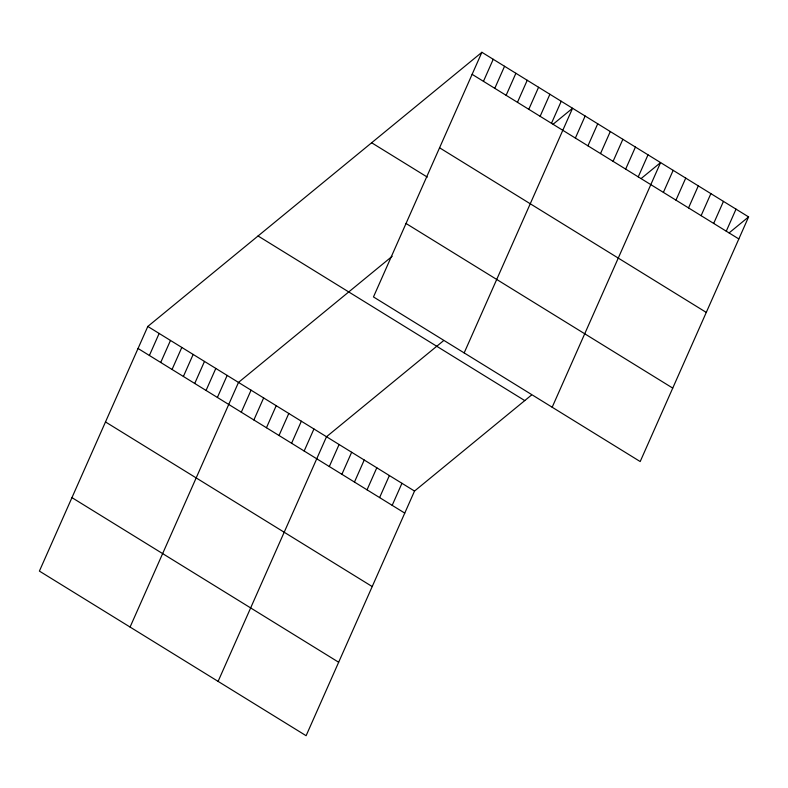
<?xml version="1.0" encoding="UTF-8"?>
<svg xmlns="http://www.w3.org/2000/svg" width="788" height="788" viewBox="0 0 788 788"><rect width="100%" height="100%" fill="white"/><g stroke="black" fill="none" stroke-linecap="round" stroke-linejoin="round"><path stroke-width="1.18" d="M481.892 52.294L373.473 296.938L640.191 461.551L748.6 216.907L481.892 52.294L147.809 326.449L39.4 571.093L306.108 735.706L414.527 491.062L531.447 395.103M149.385 355.486L159.146 333.442M160.713 362.48L170.484 340.436M172.05 369.474L181.821 347.429M183.387 376.467L193.159 354.433M194.725 383.47L204.486 361.426M206.052 390.464L215.823 368.42M217.389 397.457L227.161 375.413M130.079 627.061L238.498 382.416L392.168 256.307M241.305 412.213L251.067 390.178M253.874 419.974L263.645 397.93M266.452 427.736L276.214 405.692M279.021 435.498L288.792 413.454M291.599 443.26L301.361 421.216M304.168 451.022L313.939 428.977M483.458 81.331L493.229 59.287M218.099 681.384L326.508 436.739L443.437 340.78M494.795 88.325L504.556 66.281M329.315 466.535L339.086 444.501M506.123 95.318L515.894 73.284M341.894 474.297L351.655 452.263M517.46 102.322L527.231 80.278M354.462 482.059L364.233 460.015M528.797 109.315L538.568 87.271M367.041 489.821L376.802 467.776M540.135 116.309L549.896 94.264M379.609 497.583L389.38 475.538M551.472 123.312L561.233 101.268M392.188 505.344L401.949 483.3M464.162 352.906L572.571 108.261L553.117 124.228M575.378 138.067L585.139 116.023M587.947 145.829L597.718 123.785M600.525 153.581L610.286 131.547M613.094 161.343L622.865 139.299M625.672 169.105L635.433 147.061M638.241 176.867L648.012 154.822M552.171 407.229L660.58 162.584L641.127 178.551M663.388 192.39L673.159 170.346M675.966 200.152L685.727 178.108M688.535 207.904L698.306 185.869M701.113 215.666L710.875 193.631M713.682 223.428L723.453 201.383M726.26 231.189L736.022 209.145M729.146 232.874L748.6 216.907M472.12 74.338L738.829 238.951M439.566 147.789L706.275 312.412M371.641 142.766L427.293 177.103M406.027 223.477L672.735 388.1M258.06 235.976L524.769 400.59M147.809 326.449L414.527 491.062M138.048 348.483L404.756 513.106M105.493 421.944L372.202 586.558M71.954 497.632L338.663 662.245"/></g></svg>
